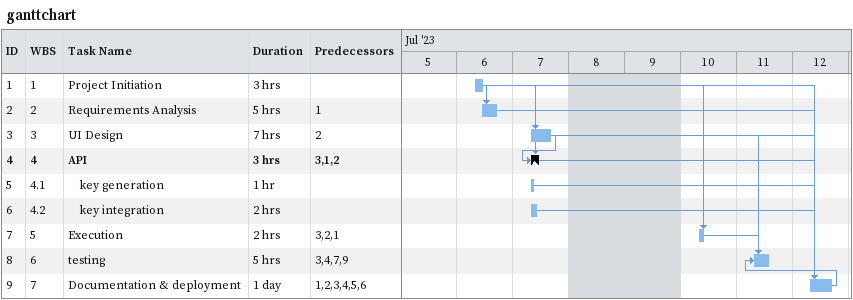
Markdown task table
ganttchart

| ID | WBS | Task | Duration | Start | Finish | Predecessors |
|---|---|---|---|---|---|---|
| 1 | 1 | Project Initiation | 3h | 2023-07-06 | 2023-07-06 |  |
| 2 | 2 | Requirements Analysis | 5h | 2023-07-06 | 2023-07-06 | 1 |
| 3 | 3 | UI Design | 7h | 2023-07-07 | 2023-07-07 | 2 |
| 4 | 4 | **API** | 3h | 2023-07-07 | 2023-07-07 | 3, 1, 2 |
| 5 | 4.1 | key generation | 1h | 2023-07-07 | 2023-07-07 |  |
| 6 | 4.2 | key integration | 2h | 2023-07-07 | 2023-07-07 |  |
| 7 | 5 | Execution | 2h | 2023-07-10 | 2023-07-10 | 3, 2, 1 |
| 8 | 6 | testing | 5h | 2023-07-11 | 2023-07-11 | 3, 4, 7, 9 |
| 9 | 7 | Documentation & deployment | 1d | 2023-07-12 | 2023-07-12 | 1, 2, 3, 4, 5, 6 |
